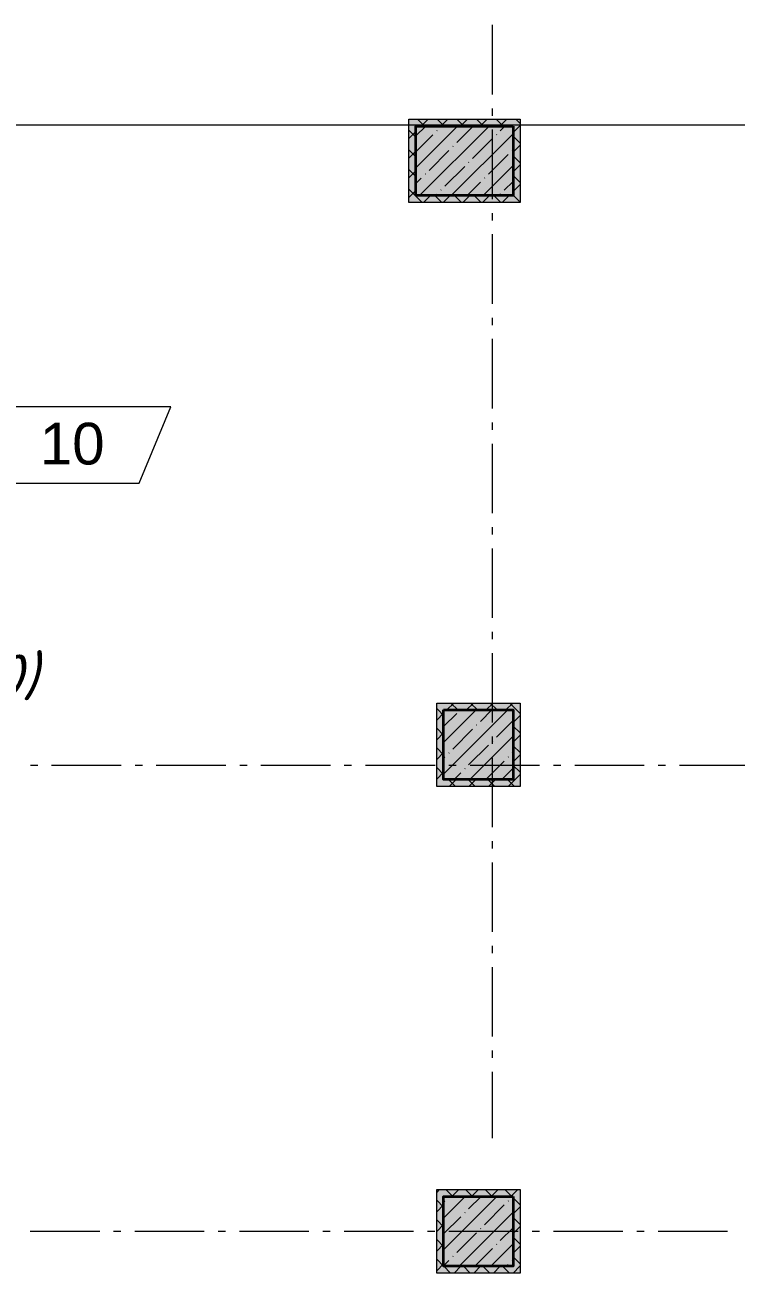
# Model space of a CAD drawing. Header units: millimetres. Extents: x -81576 to 1046824, y -248937 to 691537.
# Drawn here: x 185573 to 190690, y 648391 to 657368 of the extents above; entities that cross this region are included whole.
import ezdxf

# ---------------------------------------------------------------- set-up
doc = ezdxf.new("R2010")
doc.units = ezdxf.units.MM
doc.layers.add('PDF _Геометрия', color=7, linetype='Continuous', true_color=0x1d1d1d)
doc.layers.add('PDF _Сплошная заливка', color=7, linetype='Continuous', true_color=0xffffff)
doc.layers.add('PDF _Текст', color=7, linetype='Continuous')
doc.styles.add('PDF GOST-Common', font='arial.ttf')
doc.styles.add('PDF ISOCPEUR Italic', font='isocpeui.ttf')

msp = doc.modelspace()

# ---------------------------------------------------------------- hatches: boundary and pattern name
at = {"layer": 'PDF _Сплошная заливка', "true_color": 0x636466, "transparency": 33554559}
for points in [[(189086, 656640.8), (189086, 656690.8), (188336, 656690.8), (188336, 656640.8)], [(189136, 656140.8), (189136, 656690.8), (189086, 656690.8), (189086, 656140.8)], [(188386, 656090.8), (188386, 656640.8), (188336, 656640.8), (188336, 656090.8)], [(188386, 656140.8), (189086, 656140.8), (189086, 656640.8), (188386, 656640.8)], [(189136, 656090.8), (189136, 656140.8), (188386, 656140.8), (188386, 656090.8)], [(189086, 652441.1), (189086, 652491.1), (188536, 652491.1), (188536, 652441.1)], [(189136, 651941.1), (189136, 652491.1), (189086, 652491.1), (189086, 651941.1)], [(188586, 651891.1), (188586, 652441.1), (188536, 652441.1), (188536, 651891.1)], [(188586, 651941.1), (189086, 651941.1), (189086, 652441.1), (188586, 652441.1)], [(188586, 651891.1), (189136, 651891.1), (189136, 651941.1), (188586, 651941.1)], [(189086, 648941.1), (189086, 648991.1), (188536, 648991.1), (188536, 648941.1)], [(189136, 648441.1), (189136, 648991.1), (189086, 648991.1), (189086, 648441.1)], [(188586, 648391.1), (188586, 648941.1), (188536, 648941.1), (188536, 648391.1)], [(188586, 648441.1), (189086, 648441.1), (189086, 648941.1), (188586, 648941.1)], [(188586, 648391.1), (189136, 648391.1), (189136, 648441.1), (188586, 648441.1)]]:
    msp.add_hatch(color=251, dxfattribs=at).paths.add_polyline_path(points)

# ---------------------------------------------------------------- linework, layer by layer
at = {"layer": 'PDF _Геометрия', "color": 7, "lineweight": 9}
for points in [[(188936, 657368.2), (188936, 656868.2)], [(188936, 656768.2), (188936, 656715.3)], [(188936, 656615.3), (188936, 656115.3)], [(188936, 656015.3), (188936, 655962.4)], [(188936, 655862.4), (188936, 655362.4)], [(188936, 655262.4), (188936, 655209.4)], [(188936, 655109.4), (188936, 654609.4)], [(188936, 654509.4), (188936, 654456.5)], [(188936, 654356.5), (188936, 653856.5)], [(188936, 653756.5), (188936, 653703.6)], [(188936, 653603.6), (188936, 653103.6)], [(188936, 653003.6), (188936, 652950.7)], [(188936, 652850.7), (188936, 652350.7)], [(188936, 652250.7), (188936, 652197.8)], [(188936, 652097.8), (188936, 651597.8)], [(185665.4, 652041.1), (185612.4, 652041.1)], [(186265.3, 652041.1), (185765.3, 652041.1)], [(186418.3, 652041.1), (186365.4, 652041.1)], [(187018.3, 652041.1), (186518.3, 652041.1)], [(187171.2, 652041.1), (187118.3, 652041.1)], [(187771.2, 652041.1), (187271.2, 652041.1)], [(187924.1, 652041.1), (187871.2, 652041.1)], [(188524.1, 652041.1), (188024.1, 652041.1)], [(188677, 652041.1), (188624.1, 652041.1)], [(189277, 652041.1), (188777, 652041.1)], [(189429.9, 652041.1), (189377, 652041.1)], [(190029.9, 652041.1), (189529.9, 652041.1)], [(190182.9, 652041.1), (190129.9, 652041.1)], [(190782.9, 652041.1), (190282.9, 652041.1)], [(188936, 651497.8), (188936, 651444.9)], [(188936, 651344.9), (188936, 650844.9)], [(188936, 650744.9), (188936, 650691.9)], [(188936, 650591.9), (188936, 650091.9)], [(188936, 649991.9), (188936, 649939)], [(188936, 649839), (188936, 649361.2)], [(185611.1, 648691.1), (186111.1, 648691.1)], [(186211.1, 648691.1), (186264, 648691.1)], [(186364, 648691.1), (186864, 648691.1)], [(186964, 648691.1), (187016.9, 648691.1)], [(187116.9, 648691.1), (187616.9, 648691.1)], [(187716.9, 648691.1), (187769.8, 648691.1)], [(187869.8, 648691.1), (188369.8, 648691.1)], [(188469.8, 648691.1), (188522.7, 648691.1)], [(188622.7, 648691.1), (189122.7, 648691.1)], [(189222.7, 648691.1), (189275.6, 648691.1)], [(189375.6, 648691.1), (189875.6, 648691.1)], [(189975.6, 648691.1), (190028.6, 648691.1)], [(190128.6, 648691.1), (190628.6, 648691.1)]]:
    msp.add_lwpolyline(points, dxfattribs=at)
at = {"layer": 'PDF _Геометрия', "color": 7, "lineweight": 13}
for points in [[(189136, 656690.8), (189136, 656140.8), (189136, 656090.8), (188386, 656090.8), (188336, 656090.8), (188336, 656640.8), (188336, 656690.8), (189086, 656690.8)], [(189086, 656640.8), (188386, 656640.8), (188386, 656140.8), (189086, 656140.8)], [(189136, 652491.1), (189136, 651941.1), (189136, 651891.1), (188586, 651891.1), (188536, 651891.1), (188536, 652441.1), (188536, 652491.1), (189086, 652491.1)], [(189086, 652441.1), (188586, 652441.1), (188586, 651941.1), (189086, 651941.1)], [(189136, 648991.1), (189136, 648441.1), (189136, 648391.1), (188586, 648391.1), (188536, 648391.1), (188536, 648941.1), (188536, 648991.1), (189086, 648991.1)], [(189086, 648941.1), (188586, 648941.1), (188586, 648441.1), (189086, 648441.1)]]:
    msp.add_lwpolyline(points, close=True, dxfattribs=at)
at = {"layer": 'PDF _Геометрия', "lineweight": 9}
for points in [[(188397.8, 656690.8), (188447.8, 656640.8)], [(188475.3, 656690.8), (188425.3, 656640.8)], [(188539.2, 656690.8), (188589.2, 656640.8)], [(188616.7, 656690.8), (188566.7, 656640.8)], [(188680.6, 656690.8), (188730.6, 656640.8)], [(188758.1, 656690.8), (188708.1, 656640.8)], [(188822, 656690.8), (188872, 656640.8)], [(188899.5, 656690.8), (188849.5, 656640.8)], [(188963.4, 656690.8), (189013.4, 656640.8)], [(189041, 656690.8), (188990.9, 656640.8)], [(189104.9, 656690.8), (189136, 656659.6)], [(188336, 656611.1), (188386, 656561.1)], [(188386, 656601.5), (188336, 656551.5)], [(188457.1, 656640.8), (188386, 656569.6)], [(188685.2, 656640.8), (188386, 656341.6)], [(188913.3, 656640.8), (188413.3, 656140.8)], [(188540.2, 656609.8), (188537.8, 656607.4)], [(188571.2, 656640.8), (188566.4, 656635.9)], [(189086, 656585.4), (188641.4, 656140.8)], [(188799.3, 656640.8), (188680.4, 656521.9)], [(189027.4, 656640.8), (188994, 656607.4)], [(189136, 656644.4), (189086, 656594.4)], [(188509.3, 656578.9), (188386, 656455.6)], [(188654.3, 656495.7), (188651.9, 656493.4)], [(188937, 656550.4), (188794.5, 656407.8)], [(188967.9, 656581.3), (188965.5, 656578.9)], [(189086, 656568.2), (189136, 656518.2)], [(189136, 656503), (189086, 656453)], [(188336, 656469.6), (188386, 656419.6)], [(188386, 656460.1), (188336, 656410.1)], [(188623.4, 656464.8), (188480.8, 656322.3)], [(189051.1, 656436.3), (188908.5, 656293.8)], [(189081.9, 656467.2), (189079.6, 656464.8)], [(189086, 656426.7), (189136, 656376.7)], [(188336, 656328.2), (188386, 656278.2)], [(188386, 656318.7), (188336, 656268.7)], [(188737.4, 656350.8), (188594.9, 656208.2)], [(188768.3, 656381.7), (188765.9, 656379.3)], [(189086, 656357.3), (188869.5, 656140.8)], [(189136, 656361.6), (189086, 656311.6)], [(188423.8, 656265.3), (188386, 656227.5)], [(188454.7, 656296.1), (188452.3, 656293.8)], [(188851.5, 656236.7), (188755.5, 656140.8)], [(188882.4, 656267.6), (188880, 656265.3)], [(189086, 656243.2), (189022.6, 656179.7)], [(189086, 656285.3), (189136, 656235.3)], [(188336, 656186.8), (188386, 656136.8), (188432.1, 656090.8)], [(188386, 656177.3), (188336, 656127.3)], [(188490.9, 656140.8), (188440.9, 656090.8)], [(188523.5, 656140.8), (188573.5, 656090.8)], [(188537.8, 656151.2), (188527.4, 656140.8)], [(188568.7, 656182.1), (188566.4, 656179.7)], [(188632.4, 656140.8), (188582.4, 656090.8)], [(188664.9, 656140.8), (188714.9, 656090.8)], [(188773.8, 656140.8), (188723.8, 656090.8)], [(188806.3, 656140.8), (188856.3, 656090.8)], [(188915.2, 656140.8), (188865.2, 656090.8)], [(188947.8, 656140.8), (188997.8, 656090.8)], [(188996.4, 656153.6), (188994, 656151.2)], [(189056.6, 656140.8), (189006.6, 656090.8)], [(189136, 656220.2), (189086, 656170.2)], [(189086, 656143.9), (189089.2, 656140.8), (189136, 656093.9)], [(188659.7, 652491.1), (188609.7, 652441.1)], [(188637.6, 652491.1), (188687.6, 652441.1)], [(188801.1, 652491.1), (188751.1, 652441.1)], [(188779, 652491.1), (188829, 652441.1)], [(188942.5, 652491.1), (188892.5, 652441.1)], [(188920.5, 652491.1), (188970.5, 652441.1)], [(189083.9, 652491.1), (189033.9, 652441.1)], [(189061.9, 652491.1), (189086, 652466.9), (189136, 652416.9)], [(188536, 652451.3), (188546.2, 652441.1), (188586, 652401.3)], [(188586, 652417.5), (188536, 652367.5)], [(188591.4, 652441.1), (188586, 652435.8)], [(188819.5, 652441.1), (188586, 652207.7)], [(189047.6, 652441.1), (188586, 651979.6)], [(188680.4, 652416.1), (188586, 652321.7)], [(188933.5, 652441.1), (188851.5, 652359.1)], [(189086, 652365.5), (188965.5, 652245)], [(189136, 652401.8), (189086, 652351.8)], [(188536, 652309.8), (188586, 652259.8)], [(188586, 652276), (188536, 652226)], [(188794.5, 652302), (188651.9, 652159.5)], [(188825.3, 652332.9), (188823, 652330.6)], [(189086, 652325.5), (189136, 652275.5)], [(188908.5, 652188), (188765.9, 652045.4)], [(189086, 652251.5), (188775.7, 651941.1)], [(188939.4, 652218.9), (188937, 652216.5)], [(189136, 652260.4), (189086, 652210.4)], [(188536, 652168.4), (188586, 652118.4)], [(188586, 652134.6), (188536, 652084.6)], [(188594.9, 652102.5), (188586, 652093.6)], [(188625.7, 652133.3), (188623.4, 652131)], [(189053.4, 652104.8), (189051.1, 652102.5)], [(189086, 652137.4), (189079.6, 652131)], [(189086, 652184.1), (189136, 652134.1)], [(189136, 652118.9), (189086, 652068.9)], [(188536, 652027), (188586, 651977)], [(188739.8, 652019.3), (188737.4, 652016.9)], [(189022.6, 652073.9), (188889.7, 651941.1)], [(189086, 652023.4), (189003.8, 651941.1)], [(189086, 652042.7), (189136, 651992.7)], [(188586, 651993.2), (188536, 651943.2)], [(188621.9, 651941.1), (188671.9, 651891.1)], [(188675.4, 651941.1), (188625.4, 651891.1)], [(188708.9, 651988.4), (188661.6, 651941.1)], [(188763.4, 651941.1), (188813.4, 651891.1)], [(188816.8, 651941.1), (188766.8, 651891.1)], [(188904.8, 651941.1), (188954.8, 651891.1)], [(188958.2, 651941.1), (188908.2, 651891.1)], [(189046.2, 651941.1), (189096.2, 651891.1)], [(189136, 651977.5), (189099.6, 651941.1), (189049.6, 651891.1)], [(188553.8, 648991.1), (188536, 648973.3)], [(188602.1, 648991.1), (188652.1, 648941.1)], [(188695.2, 648991.1), (188645.2, 648941.1)], [(188743.5, 648991.1), (188793.5, 648941.1)], [(188836.6, 648991.1), (188786.6, 648941.1)], [(188884.9, 648991.1), (188934.9, 648941.1)], [(188978, 648991.1), (188928, 648941.1)], [(189026.3, 648991.1), (189076.4, 648941.1)], [(189119.5, 648991.1), (189086, 648957.7), (189069.5, 648941.1)], [(188536, 648915.7), (188586, 648865.7)], [(188586, 648881.9), (188536, 648831.9)], [(188740.9, 648941.1), (188586, 648786.2)], [(188969, 648941.1), (188586, 648558.1)], [(188594.9, 648909.1), (188586, 648900.2)], [(188625.7, 648940), (188623.4, 648937.6)], [(188855, 648941.1), (188765.9, 648852.1)], [(189022.6, 648880.6), (188880, 648738)], [(189053.4, 648911.4), (189051.1, 648909.1)], [(189083.1, 648941.1), (189079.6, 648937.6)], [(189086, 648931.4), (189136, 648881.4)], [(189136, 648866.2), (189086, 648816.2)], [(188708.9, 648795), (188586, 648672.1)], [(189086, 648830), (188697.1, 648441.1)], [(188739.8, 648825.9), (188737.4, 648823.5)], [(189086, 648790), (189136, 648740)], [(188536, 648774.3), (188586, 648724.3)], [(188586, 648740.5), (188536, 648690.5)], [(188853.8, 648711.9), (188851.5, 648709.5)], [(189086, 648715.9), (188994, 648624)], [(189136, 648724.8), (189086, 648674.8)], [(188536, 648632.9), (188586, 648582.9)], [(188586, 648599.1), (188536, 648549.1)], [(188823, 648681), (188680.4, 648538.4)], [(189086, 648601.9), (188925.2, 648441.1)], [(188967.9, 648597.8), (188965.5, 648595.4)], [(189086, 648648.6), (189136, 648598.6)], [(188654.3, 648512.3), (188651.9, 648509.9)], [(188937, 648566.9), (188811.2, 648441.1)], [(189136, 648583.4), (189086, 648533.4)], [(189086, 648507.1), (189136, 648457.1)], [(188536, 648491.5), (188586, 648441.5)], [(188586, 648457.7), (188536, 648407.7)], [(188623.4, 648481.4), (188586, 648444)], [(188586.4, 648441.1), (188636.4, 648391.1)], [(188710.9, 648441.1), (188660.9, 648391.1)], [(188727.8, 648441.1), (188777.8, 648391.1)], [(188852.3, 648441.1), (188802.3, 648391.1)], [(188869.2, 648441.1), (188919.2, 648391.1)], [(188993.7, 648441.1), (188943.7, 648391.1)], [(189010.7, 648441.1), (189060.7, 648391.1)], [(189051.1, 648452.9), (189039.3, 648441.1)], [(189081.9, 648483.8), (189079.6, 648481.4)], [(189136, 648442), (189135.2, 648441.1), (189085.2, 648391.1)]]:
    msp.add_lwpolyline(points, dxfattribs=at)
at = {"layer": 'PDF _Геометрия', "color": 8, "lineweight": 9, "true_color": 0x808080}
msp.add_lwpolyline([(94160.8, 656649.4), (204084, 656649.4)], dxfattribs=at)
at = {"layer": 'PDF _Геометрия', "color": 7, "lineweight": 35}
for points in [[(189086, 656640.8), (189086, 656140.8), (188386, 656140.8), (188386, 656640.8)], [(188586, 652441.1), (189086, 652441.1), (189086, 651941.1), (188586, 651941.1)], [(189086, 648941.1), (189086, 648441.1), (188586, 648441.1), (188586, 648941.1)]]:
    msp.add_lwpolyline(points, close=True, dxfattribs=at)
at = {"layer": 'PDF _Геометрия', "color": 7, "lineweight": 9}
msp.add_lwpolyline([(186394.5, 654071.9), (186622.8, 654622.5), (185318.4, 654622.5), (185090.1, 654071.9)], close=True, dxfattribs=at)

# ---------------------------------------------------------------- texts
at = {"layer": 'PDF _Текст', "char_height": 300, "attachment_point": 4}
for s, insert, style in [('10', (185680.2, 654354.6), 'PDF GOST-Common'), ('(АР01-10)', (184010.9, 652675.7), 'PDF ISOCPEUR Italic')]:
    msp.add_mtext(s, dxfattribs=dict(at, insert=insert, style=style))

doc.saveas('drawing.dxf')
